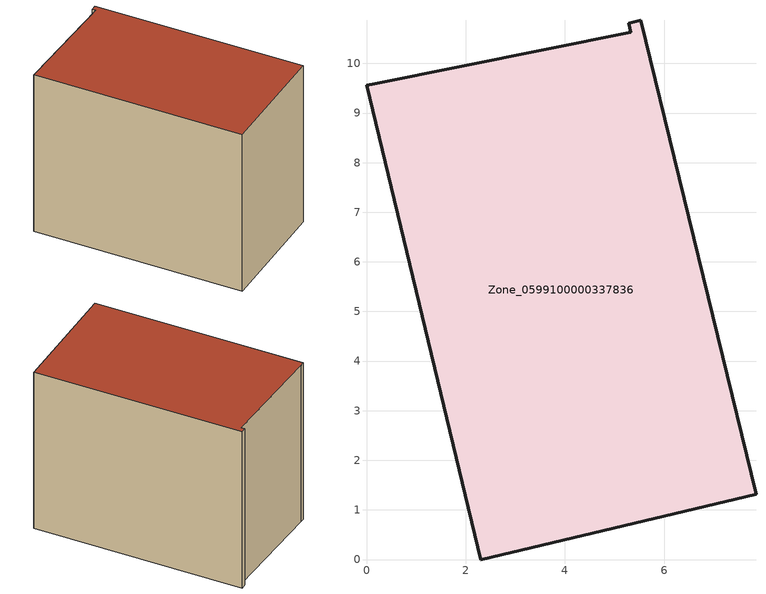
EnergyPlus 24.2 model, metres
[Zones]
Zone_0599100000337836
 floor ground (C_G): 0,9.56 0.17,9.6 5.33,10.63 5.29,10.81 5.53,10.87 7.85,1.31 2.3,0 z0
 wall outside (C_F): 2.3,0 7.85,1.31 5.53,10.87 5.29,10.81 5.33,10.63 0.17,9.6 0,9.56 2.3,0 z0:8.04
 roof outside (C_R): 0.17,9.6 0,9.56 2.3,0 7.85,1.31 5.53,10.87 5.29,10.81 5.33,10.63 z8.04
[BUILDING]
Pand.0599100000337836: North Axis=0; Terrain=City; Loads Convergence Tolerance Value=0.04; Temperature Convergence Tolerance Value=0.4; Solar Distribution=FullExterior; Maximum Number of Warmup Days=25; Minimum Number of Warmup Days=1
[Site:Location]
Rotterdam.The.Hague.AP_ZH_NLD Design_Conditions: Latitude=51.96; Longitude=4.45; Time Zone=1; Elevation=-4.5
[SITE:GROUNDTEMPERATURE:BUILDINGSURFACE]
18, 18, 18, 18, 18, 18, 18, 18, 18, 18, 18, 18
[MATERIAL] Thermal Absorptance=0.9; Solar Absorptance=0.7; Visible Absorptance=0.7
Name | Roughness | Thickness | Conductivity | Density | Specific Heat
G.TI.1975-1991 | MediumSmooth | 0.15 | 0.288461 | 540 | 1210
F.TI.1975-1991 | Rough | 0.3 | 0.230769 | 1920 | 840
R.TI.1975-1991 | MediumRough | 0.2 | 0.153846 | 1500 | 1000
[CONSTRUCTION]
C_G: G.TI.1975-1991
C_F: F.TI.1975-1991
C_R: R.TI.1975-1991
[ZONE]
Zone_0599100000337836: Type=1; Multiplier=1; Ceiling Height=Autocalculate; Volume=Autocalculate; Floor Area=autocalculate; Part of Total Floor Area=Yes
[ZONEINFILTRATION:DESIGNFLOWRATE]
Infil_Zone_0599100000337836: Zone or ZoneList or Space or SpaceList=Zone_0599100000337836; Schedule=AlwaysOn; Design Flow Rate Calculation Method=Flow/Area; Flow Rate per Floor Area=0.003; Constant Term Coefficient=1; Temperature Term Coefficient=0; Velocity Term Coefficient=0; Velocity Squared Term Coefficient=0
[HVACTEMPLATE:ZONE:IDEALLOADSAIRSYSTEM]
Zone_0599100000337836: Maximum Heating Supply Air Temperature=50; Minimum Cooling Supply Air Temperature=13; Maximum Heating Supply Air Humidity Ratio=0.0156; Minimum Cooling Supply Air Humidity Ratio=0.0077; Heating Limit=NoLimit; Cooling Limit=NoLimit; Dehumidification Control Type=ConstantSensibleHeatRatio; Cooling Sensible Heat Ratio=0.7; Dehumidification Setpoint=60; Humidification Control Type=None; Humidification Setpoint=30; Outdoor Air Method=None; Outdoor Air Flow Rate per Person=0.00944; Outdoor Air Flow Rate per Zone Floor Area=0; Outdoor Air Flow Rate per Zone=0; Demand Controlled Ventilation Type=None; Outdoor Air Economizer Type=NoEconomizer; Heat Recovery Type=None; Sensible Heat Recovery Effectiveness=0.7; Latent Heat Recovery Effectiveness=0.65
[ZONECONTROL:THERMOSTAT]
ThermostatControl_Zone_0599100000337836: Zone or ZoneList=Zone_0599100000337836; Control Type Schedule=DualSetpointControlType; Control 1=Thermostat_Zone_0599100000337836; Temperature Difference Between Cutout And Setpoint=0
[THERMOSTATSETPOINT:DUALSETPOINT]
Thermostat_Zone_0599100000337836: Heating Setpoint Temperature Schedule=HeatingSetpoint_Zone_0599100000337836; Cooling Setpoint Temperature Schedule=CoolingSetpoint_Zone_0599100000337836
[SCHEDULE:COMPACT]
HeatingSetpoint_Zone_0599100000337836: Through: 12/31, For: AllDays, Until: 24:00, 21
CoolingSetpoint_Zone_0599100000337836: Through: 12/31, For: AllDays, Until: 24:00, 24
DualSetpointControlType: Through: 12/31, For: AllDays, Until: 24:00, 4
AlwaysOn: Through: 12/31, For: AllDays, Until: 24:00, 1
